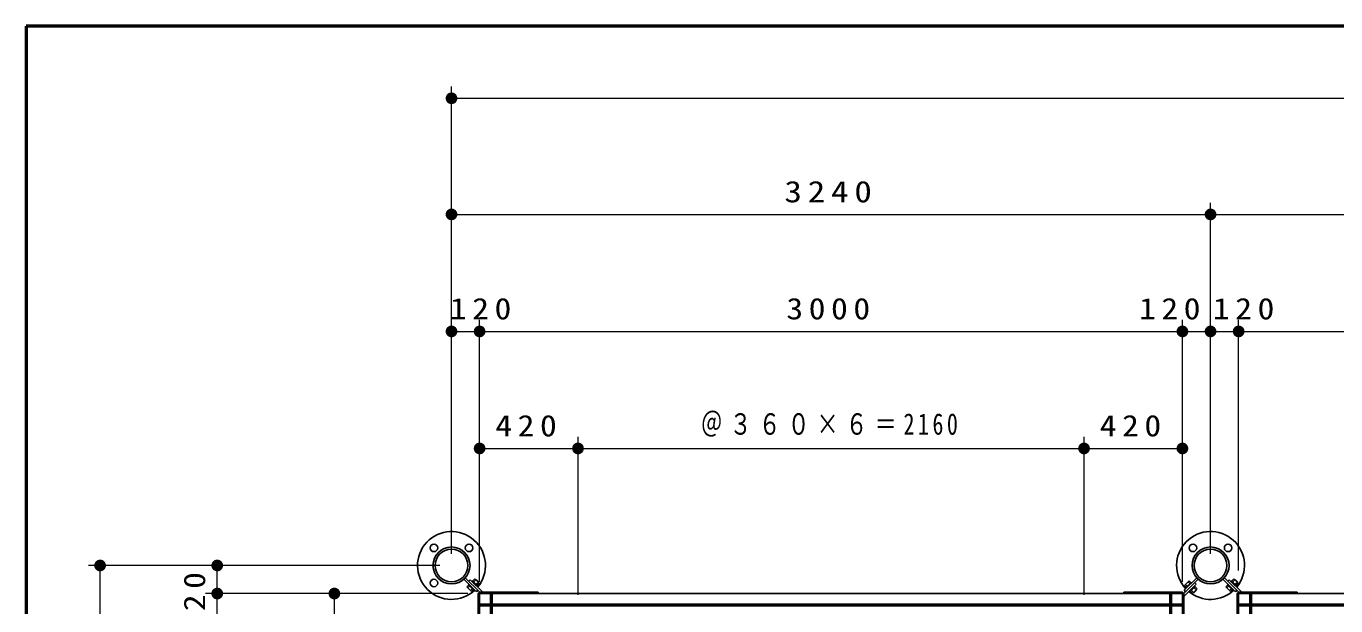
# Model space of a CAD drawing. Units: millimetres on the paper, scale 1:50. Extents: x -365 to 10, y -38 to 257.
# Drawn here: x -365 to -253.2, y 207.5 to 257 of the extents above; entities that cross this region are included whole.
import ezdxf

# ---------------------------------------------------------------- set-up
doc = ezdxf.new("R2010")
doc.units = ezdxf.units.MM
doc.layers.add('LY_1', color=7, linetype='Continuous', lineweight=13)
doc.layers.add('LY_2', color=7, linetype='Continuous', lineweight=13)
doc.styles.add('ＭＳ ゴシック', font='')
doc.styles.get('ＭＳ ゴシック').set_extended_font_data('MS Gothic')

# ---------------------------------------------------------------- blocks, each defined once
blk = doc.blocks.new('filled_dot')
at = {"color": 0, "linetype": 'Continuous', "lineweight": -2, "const_width": 1.25}
blk.add_lwpolyline([(-0.625, 0, 1), (0.625, 0, 1)], format="xyb", close=True, dxfattribs=at)

msp = doc.modelspace()

# ---------------------------------------------------------------- linework, layer by layer
at = {"layer": 'LY_1'}
for p, q in [((-328.691, 211.914), (-328.691, 251.836)), ((-328.691, 250.836), (-134.291, 250.836)), ((-328.691, 211.914), (-328.691, 241.914)), ((-263.891, 211.914), (-263.891, 241.914)), ((-263.891, 211.914), (-263.891, 241.914)), ((-328.691, 240.914), (-263.891, 240.914)), ((-263.891, 240.914), (-199.091, 240.914)), ((-326.291, 210.495), (-326.291, 231.914)), ((-266.291, 209.514), (-266.291, 231.914)), ((-266.291, 210.495), (-266.291, 231.914)), ((-261.491, 210.495), (-261.491, 231.914)), ((-328.691, 230.914), (-323, 230.914)), ((-326.291, 230.914), (-266.291, 230.914)), ((-270.105, 230.914), (-263.891, 230.914)), ((-263.891, 230.914), (-257.86, 230.914)), ((-261.491, 230.914), (-201.491, 230.914)), ((-326.291, 209.514), (-326.291, 221.914)), ((-317.891, 208.414), (-317.891, 221.914)), ((-274.691, 208.414), (-274.691, 221.914)), ((-266.291, 209.514), (-266.291, 221.914)), ((-326.291, 220.914), (-317.891, 220.914)), ((-317.891, 220.914), (-274.691, 220.914)), ((-274.691, 220.914), (-266.291, 220.914)), ((-329.691, 210.914), (-359.691, 210.914)), ((-358.691, 146.114), (-358.691, 210.914)), ((-348.691, 204.993), (-348.691, 210.914)), ((-328.272, 208.514), (-349.691, 208.514)), ((-348.691, 148.514), (-348.691, 208.514)), ((-327.291, 208.514), (-339.691, 208.514)), ((-338.691, 200.114), (-338.691, 208.514))]:
    msp.add_line(p, q, dxfattribs=at)
at = {"layer": 'LY_1', "lineweight": 25}
for p, q in [((-327.639, 209.734), (-326.567, 208.662)), ((-327.512, 209.862), (-326.283, 208.634)), ((-327.234, 209.239), (-327.375, 209.098)), ((-326.979, 208.702), (-327.375, 209.098)), ((-327.149, 209.154), (-327.291, 209.013)), ((-327.203, 209.298), (-327.248, 209.253)), ((-326.824, 208.829), (-327.248, 209.253)), ((-327.217, 209.567), (-327.09, 209.694)), ((-327.09, 209.694), (-326.029, 208.634)), ((-326.948, 209.553), (-326.903, 209.598)), ((-326.479, 209.174), (-326.903, 209.598)), ((-326.889, 209.584), (-326.705, 209.768)), ((-326.804, 209.499), (-326.584, 209.72)), ((-326.309, 209.372), (-326.705, 209.768)), ((-326.357, 209.494), (-326.584, 209.72)), ((-326.578, 209.273), (-326.357, 209.494)), ((-326.524, 209.129), (-326.479, 209.174)), ((-326.493, 209.188), (-326.309, 209.372)), ((-264.943, 209.734), (-266.171, 208.506)), ((-265.11, 209.313), (-266.171, 208.252)), ((-265.07, 209.862), (-266.142, 208.789)), ((-266.103, 209.202), (-265.707, 209.598)), ((-265.961, 209.061), (-266.103, 209.202)), ((-265.876, 209.146), (-266.018, 209.287)), ((-265.975, 209.047), (-265.551, 209.471)), ((-265.65, 209.372), (-265.792, 209.513)), ((-265.565, 209.457), (-265.707, 209.598)), ((-265.63, 208.702), (-265.206, 209.126)), ((-265.506, 209.426), (-265.551, 209.471)), ((-265.251, 209.171), (-265.206, 209.126)), ((-265.237, 209.44), (-265.11, 209.313)), ((-265.22, 209.112), (-265.036, 208.928)), ((-262.839, 209.734), (-261.767, 208.662)), ((-262.712, 209.862), (-261.483, 208.634)), ((-262.434, 209.239), (-262.575, 209.098)), ((-262.179, 208.702), (-262.575, 209.098)), ((-262.349, 209.154), (-262.491, 209.013)), ((-262.403, 209.298), (-262.448, 209.253)), ((-262.024, 208.829), (-262.448, 209.253)), ((-262.417, 209.567), (-262.29, 209.694)), ((-262.29, 209.694), (-261.229, 208.634)), ((-262.148, 209.553), (-262.103, 209.598)), ((-261.679, 209.174), (-262.103, 209.598)), ((-262.089, 209.584), (-261.905, 209.768)), ((-262.004, 209.499), (-261.784, 209.72)), ((-261.509, 209.372), (-261.905, 209.768)), ((-261.557, 209.494), (-261.784, 209.72)), ((-261.778, 209.273), (-261.557, 209.494)), ((-261.724, 209.129), (-261.679, 209.174)), ((-261.693, 209.188), (-261.509, 209.372)), ((-326.923, 208.928), (-327.064, 208.786)), ((-326.838, 208.843), (-326.979, 208.702)), ((-326.779, 208.874), (-326.824, 208.829)), ((-326.567, 208.662), (-326.439, 208.789)), ((-326.411, 203.514), (-326.411, 208.514)), ((-321.291, 208.514), (-326.291, 208.514)), ((-326.291, 203.514), (-326.291, 208.514)), ((-321.291, 208.634), (-326.231, 208.634)), ((-268.891, 208.514), (-323.691, 208.514)), ((-321.291, 208.634), (-321.291, 208.514)), ((-271.291, 208.514), (-271.291, 208.634)), ((-271.291, 208.634), (-266.351, 208.634)), ((-271.291, 208.514), (-266.291, 208.514)), ((-266.291, 203.514), (-266.291, 208.514)), ((-266.171, 203.514), (-266.171, 208.454)), ((-266.142, 208.789), (-266.015, 208.662)), ((-265.93, 209.001), (-265.975, 209.047)), ((-265.676, 208.747), (-265.63, 208.702)), ((-265.616, 208.716), (-265.432, 208.532)), ((-265.531, 208.801), (-265.311, 208.58)), ((-265.432, 208.532), (-265.036, 208.928)), ((-265.311, 208.58), (-265.084, 208.806)), ((-265.305, 209.027), (-265.084, 208.806)), ((-262.123, 208.928), (-262.264, 208.786)), ((-262.038, 208.843), (-262.179, 208.702)), ((-261.979, 208.874), (-262.024, 208.829)), ((-261.767, 208.662), (-261.639, 208.789)), ((-261.611, 203.514), (-261.611, 208.514)), ((-256.491, 208.514), (-261.491, 208.514)), ((-261.491, 203.514), (-261.491, 208.514)), ((-256.491, 208.634), (-261.431, 208.634)), ((-204.091, 208.514), (-258.891, 208.514)), ((-256.491, 208.634), (-256.491, 208.514))]:
    msp.add_line(p, q, dxfattribs=at)
at = {"layer": 'LY_1', "color": 140, "lineweight": 50}
for p, q in [((-325.291, 208.514), (-325.291, 148.514)), ((-267.291, 148.514), (-267.291, 208.514)), ((-260.491, 208.514), (-260.491, 148.514)), ((-266.291, 207.514), (-326.291, 207.514)), ((-201.491, 207.514), (-261.491, 207.514))]:
    msp.add_line(p, q, dxfattribs=at)
at = {"layer": 'LY_1', "lineweight": 25}
for centre, radius in [((-330.191, 212.414), 0.32), ((-328.691, 210.914), 1.58), ((-327.191, 212.414), 0.32), ((-265.391, 212.414), 0.32), ((-263.891, 210.914), 1.58), ((-263.891, 210.914), 1.58), ((-262.391, 212.414), 0.32), ((-328.691, 210.914), 1.398), ((-263.891, 210.914), 1.398), ((-263.891, 210.914), 1.398), ((-330.191, 209.414), 0.32)]:
    msp.add_circle(centre, radius, dxfattribs=at)
for centre, radius, start, end in [((-328.691, 210.914), 2.9, 320.34217, 313.22157), ((-263.891, 210.914), 2.9, 320.34217, 223.22157), ((-326.231, 208.454), 0.18, 90, 180), ((-266.351, 208.454), 0.18, 0, 90), ((-263.891, 210.914), 2.9, 230.34217, 313.22157), ((-261.431, 208.454), 0.18, 90, 180)]:
    msp.add_arc(centre, radius, start, end, dxfattribs=at)
at = {"layer": 'LY_2', "lineweight": 50}
for p, q in [((0, 257), (-365, 257)), ((-365, 257), (-365, 0))]:
    msp.add_line(p, q, dxfattribs=at)

# ---------------------------------------------------------------- block references
at = {"layer": 'LY_1', "xscale": 0.4, "yscale": 0.4}
for p in [(-328.691, 250.836), (-328.691, 240.914), (-263.891, 240.914), (-328.691, 230.914), (-326.291, 230.914), (-266.291, 230.914), (-263.891, 230.914), (-261.491, 230.914), (-326.291, 220.914), (-317.891, 220.914), (-274.691, 220.914)]:
    msp.add_blockref('filled_dot', p, dxfattribs=at)
for p, rotation in [((-263.891, 240.914), 180), ((-326.291, 230.914), 180), ((-266.291, 230.914), 180), ((-263.891, 230.914), 180), ((-261.491, 230.914), 180), ((-317.891, 220.914), 180), ((-274.691, 220.914), 180), ((-266.291, 220.914), 180), ((-358.691, 210.914), 270), ((-348.691, 210.914), 270), ((-348.691, 208.514), 270), ((-348.691, 208.514), 90), ((-338.691, 208.514), 270)]:
    msp.add_blockref('filled_dot', p, dxfattribs=dict(at, rotation=rotation))

# ---------------------------------------------------------------- texts
at = {"layer": 'LY_1', "char_height": 1.833, "attachment_point": 8, "style": 'ＭＳ ゴシック'}
for s, insert in [('\\T1.33;\\W1.2;3240', (-296.291, 241.914)), ('\\T1.33;\\W1.15;120', (-325.969, 231.914)), ('\\T1.33;\\W1.15;3000', (-296.291, 231.914)), ('\\T1.33;\\W1.15;120', (-267.137, 231.914)), ('\\T1.33;\\W1.15;120', (-260.829, 231.914)), ('\\T1.33;\\W1.15;420', (-322.091, 221.914)), ('\\T1.32;\\W0.75;＠３６０×６＝2160', (-296.291, 221.914)), ('\\T1.33;\\W1.15;420', (-270.491, 221.914))]:
    msp.add_mtext(s, dxfattribs=dict(at, insert=insert))
at = {"layer": 'LY_1', "insert": (-349.691, 207.962), "char_height": 1.833, "attachment_point": 8, "rotation": 90, "style": 'ＭＳ ゴシック'}
msp.add_mtext('\\T1.33;\\W1.15;120', dxfattribs=at)

doc.saveas('drawing.dxf')
